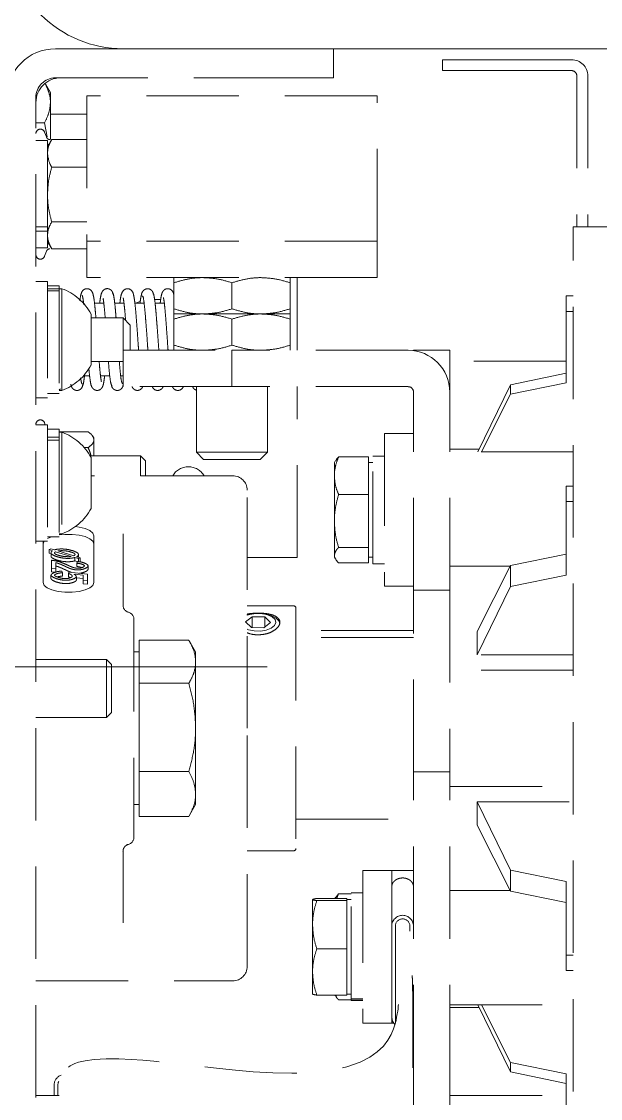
# Model space of a CAD drawing. Header units: millimetres. Extents: x 5227 to 261376, y 53707 to 123566.
# Drawn here: x 115496 to 115575.8, y 112114.1 to 112262.3 of the extents above; entities that cross this region are included whole.
import ezdxf

# ---------------------------------------------------------------- set-up
doc = ezdxf.new("R2010")
doc.units = ezdxf.units.MM
doc.linetypes.add('CENTERX2', pattern=[101.6, 63.5, -12.7, 12.7, -12.7])
doc.linetypes.add('HIDDEN', pattern=[9.525, 6.35, -3.175])
doc.layers.get('0').update_dxf_attribs({"lineweight": 0})
for name, color, linetype, lineweight in [('PV_DIMENTION_SECOND_ROMANS', 7, 'Continuous', 0), ('PV_EXTRA_LINE', 252, 'Continuous', 0), ('PV_STEEL_BOX&PIPE_SECTION', 6, 'Continuous', 0), ('PV_TEXT_ROMANS', 7, 'Continuous', 0)]:
    doc.layers.add(name, color=color, linetype=linetype, lineweight=lineweight)
doc.layers.add('PV_GRID_LINE', color=252, linetype='CENTERX2', lineweight=0, transparency=0.5)
doc.styles.add('PV_ROMANS', font='romans.shx')

# ---------------------------------------------------------------- blocks, each defined once
blk = doc.blocks.new('*U328')
at = {"layer": 'PV_EXTRA_LINE', "linetype": 'CENTERX2', "ltscale": 10}
blk.add_line((0, -299.91), (0, -46971.29), dxfattribs=at)
at = {"layer": 'PV_TEXT_ROMANS', "color": 7, "style": 'PV_ROMANS'}
blk.add_attdef('1', (-80, 132.36), '', height=200, dxfattribs=at)
blk = doc.blocks.new('SHS 200X8.0TK')
at = {"layer": 'PV_STEEL_BOX&PIPE_SECTION', "linetype": 'ByBlock'}
blk.add_lwpolyline([(-84, 100), (84, 100, -0.414214), (100, 84), (100, -84, -0.414214), (84, -100), (-84, -100, -0.414214), (-100, -84), (-100, 84, -0.414214)], format="xyb", close=True, dxfattribs=at)
blk = doc.blocks.new('G$C513EE79C')
at = {"color": 252, "linetype": 'HIDDEN', "lineweight": 0, "ltscale": 2}
for p, q in [((-93.3, -100), (-55, -100)), ((-55, -100), (-55, -104)), ((-40, -103), (-40, -101.5)), ((-40, -101.5), (-30, -101.5)), ((-30, -101.5), (-22.24, -101.5)), ((-30, -103), (-40, -103)), ((-30, -103), (-22.24, -103)), ((-94, -106), (-94.68, -104.83)), ((-93.3, -104), (-65, -104)), ((-55, -104), (-65, -104)), ((-21.5, -103.74), (-21.5, -124.48)), ((-20, -103.74), (-20, -124.48)), ((-94, -106), (-94, -107.39)), ((-89, -106.48), (-89, -126.48)), ((-49, -106.48), (-89, -106.48)), ((-49, -126.48), (-49, -106.48)), ((-96, -530), (-96, -106.7)), ((-94, -107.39), (-94, -112.49)), ((-89, -109), (-94, -109)), ((-96, -110.17), (-94.8, -110.17)), ((-94.43, -112.1), (-94.8, -110.17)), ((-94.56, -112.11), (-94.8, -111.46)), ((-93.8, -112.46), (-94.4, -113.5)), ((-89, -112.49), (-93.82, -112.49)), ((-94.4, -112.6), (-96, -112.6)), ((-94.4, -124.48), (-94.4, -112.6)), ((-94.2, -113.15), (-94.4, -113.15)), ((-89, -116.3), (-93.82, -116.3)), ((-89, -123.81), (-93.82, -123.81)), ((-94.4, -124.48), (-96, -124.48)), ((-96, -125.09), (-94.4, -125.09)), ((-94.4, -124.5), (-94.4, -125.09)), ((-94.4, -127.4), (-94.4, -125.09)), ((-22, -262.48), (-22, -124.48)), ((-22, -124.48), (-16.5, -124.48)), ((-96, -127.4), (-94.4, -127.4)), ((-94.4, -126.5), (-93.8, -127.54)), ((-94.2, -126.85), (-94.4, -126.85)), ((-89, -126.48), (-89, -131.48)), ((-49, -126.48), (-89, -126.48)), ((-49, -131.48), (-49, -126.48)), ((-94.8, -128.54), (-94.54, -127.84)), ((-89, -127.51), (-93.82, -127.51)), ((-49, -131.48), (-89, -131.48)), ((-60, -141.48), (-60, -131.48)), ((-94.4, -132), (-96, -132)), ((-94.4, -133.04), (-94.46, -133.04)), ((-94.4, -132), (-94.4, -132.61)), ((-92.8, -132.6), (-94.4, -132.6)), ((-94.4, -132.61), (-94.4, -148)), ((-92.8, -133.02), (-94.4, -133.02)), ((-94.4, -133.32), (-92.8, -133.32)), ((-92.8, -132.6), (-92.8, -133.02)), ((-92.42, -133), (-92.8, -133)), ((-92.8, -133.32), (-92.8, -133.02)), ((-92.8, -133.32), (-92.8, -147.4)), ((-92.42, -133), (-92.42, -144.64)), ((-77, -135.77), (-77, -132.19)), ((-69, -135.77), (-69, -132.19)), ((-61, -135.77), (-61, -132.19)), ((-89.79, -133.75), (-89.95, -134.68)), ((-82.29, -135), (-81.63, -134.75)), ((-79.65, -134.5), (-78.81, -134.5)), ((-23, -134), (-23, -136.13)), ((-23, -134), (-22, -134)), ((-89.43, -135), (-89.45, -135)), ((-86.65, -135), (-87.92, -135)), ((-83.87, -135), (-85.14, -135)), ((-81.09, -135), (-82.37, -135)), ((-78.32, -135), (-79.59, -135)), ((-22, -136.13), (-23, -136.13)), ((-23, -136.13), (-23, -145.96)), ((-88.4, -136.5), (-88.4, -142.32)), ((-84, -137), (-88.4, -137)), ((-83, -138), (-84, -137)), ((-84, -141.48), (-84, -137)), ((-77, -136.48), (-73, -136.48)), ((-77, -140.77), (-77, -137.19)), ((-65, -136.48), (-73, -136.48)), ((-69, -140.77), (-69, -137.19)), ((-61, -136.48), (-65, -136.48)), ((-61, -140.77), (-61, -137.19)), ((-83, -138), (-83, -141.48)), ((-84, -146.48), (-84, -141.48)), ((-84, -141.48), (-69, -141.48)), ((-69, -141.48), (-69, -146.48)), ((-44.74, -141.48), (-69, -141.48)), ((-44, -141.48), (-39, -141.48)), ((-44, -141.48), (-44, -141.53)), ((-39, -147.22), (-39, -141.48)), ((-88.4, -142.32), (-88.4, -143.5)), ((-88.4, -143), (-84, -143)), ((-23, -142.98), (-39, -142.98)), ((-92.42, -144.64), (-92.42, -147)), ((-89.45, -145), (-88.6, -145)), ((-87.1, -145), (-85.82, -145)), ((-84.31, -145), (-84, -145)), ((-30.66, -146.21), (-23, -144.63)), ((-69, -146.48), (-84, -146.48)), ((-73.9, -146.48), (-73.9, -155.48)), ((-44.74, -146.48), (-69, -146.48)), ((-64.1, -155.48), (-64.1, -146.48)), ((-60, -170), (-60, -146.48)), ((-35.14, -155.43), (-30.66, -146.21)), ((-23, -145.96), (-30.66, -147.5)), ((-30.66, -147.5), (-30.66, -146.21)), ((-96, -148), (-94.4, -148)), ((-94.4, -147.4), (-92.8, -147.4)), ((-92.8, -146.92), (-92.6, -146.8)), ((-92.8, -147), (-92.42, -147)), ((-44, -174.48), (-44, -147.22)), ((-39, -174.48), (-39, -147.22)), ((-34.64, -155.43), (-30.66, -147.5)), ((-94.4, -151.73), (-96, -151.73)), ((-94.7, -151.73), (-94.8, -151.46)), ((-94.4, -151.73), (-94.4, -153.11)), ((-92.8, -152.33), (-94.4, -152.33)), ((-92.8, -152.33), (-92.8, -153.41)), ((-94.4, -153.11), (-94.4, -167.73)), ((-92.8, -153.41), (-94.4, -153.41)), ((-94.4, -153.86), (-92.8, -153.86)), ((-92.8, -152.69), (-88.8, -152.69)), ((-92.42, -152.73), (-92.8, -152.73)), ((-92.8, -153.74), (-92.8, -153.41)), ((-92.8, -153.74), (-92.8, -153.86)), ((-92.8, -153.86), (-92.8, -167.13)), ((-92.42, -152.73), (-92.42, -166.73)), ((-88, -153.5), (-88.24, -153.2)), ((-88, -153.5), (-88, -153.78)), ((-88, -153.78), (-88, -156)), ((-44, -152.93), (-48, -152.93)), ((-48, -152.93), (-48, -173.93)), ((-89.33, -154.87), (-88.8, -154.87)), ((-73.9, -155.48), (-72.9, -156.48)), ((-73.9, -155.48), (-64.1, -155.48)), ((-65.1, -156.48), (-64.1, -155.48)), ((-34.97, -155.09), (-39, -155.09)), ((-22, -155.43), (-39, -155.43)), ((-81.59, -156), (-88.53, -156)), ((-88.4, -156.23), (-88.4, -163.23)), ((-80.9, -156.69), (-81.59, -156)), ((-81.59, -158.73), (-81.59, -156)), ((-80.9, -158.73), (-80.9, -156.69)), ((-65.1, -156.48), (-72.9, -156.48)), ((-54.74, -156.66), (-54.9, -156.93)), ((-54.9, -156.93), (-54.9, -158.73)), ((-50.2, -156.14), (-54.32, -156.14)), ((-50.2, -156.14), (-50.2, -158.73)), ((-49.6, -156.93), (-50.2, -156.93)), ((-48, -156.03), (-49.6, -156.03)), ((-49.6, -156.04), (-49.6, -156.03)), ((-49.6, -170.83), (-49.6, -156.04)), ((-49.6, -156.04), (-48, -156.04)), ((-68.9, -158.73), (-88.4, -158.73)), ((-54.9, -158.73), (-54.9, -164.97)), ((-50.2, -158.73), (-50.2, -161.32)), ((-50.2, -161.32), (-54.32, -161.32)), ((-50.2, -161.32), (-50.2, -164.97)), ((-23, -160.17), (-23, -162.29)), ((-23, -160.17), (-22, -160.17)), ((-22, -162.29), (-23, -162.29)), ((-23, -162.29), (-23, -172.42)), ((-54.9, -164.97), (-54.9, -169.67)), ((-50.2, -164.97), (-50.2, -168.62)), ((-94.4, -167.13), (-92.8, -167.13)), ((-93.85, -167.13), (-94.4, -167.37)), ((-92.8, -166.73), (-92.42, -166.73)), ((-88, -167), (-88, -173.44)), ((-84, -176.54), (-84, -166.71)), ((-96, -167.73), (-94.4, -167.73)), ((-95, -173.44), (-95, -167.73)), ((-94.18, -168.9), (-93.94, -168.79)), ((-93.94, -168.79), (-93.45, -168.93)), ((-50.2, -168.62), (-54.32, -168.62)), ((-50.2, -168.62), (-50.2, -169.67)), ((-93.7, -169.05), (-94.18, -168.9)), ((-94.18, -168.9), (-94.18, -169.37)), ((-94.18, -169.37), (-93.91, -169.45)), ((-93.91, -169.37), (-93.91, -169.83)), ((-93.83, -171.49), (-93.83, -170.36)), ((-91.12, -169.84), (-93.28, -169.18)), ((-92.97, -169.08), (-90.79, -169.74)), ((-90.13, -170.14), (-90.63, -169.98)), ((-90.63, -169.98), (-90.63, -170.45)), ((-90.36, -169.87), (-89.88, -170.02)), ((-90.13, -169.55), (-90.13, -169.94)), ((-89.88, -170.02), (-90.13, -170.14)), ((-90.13, -170.14), (-90.13, -170.6)), ((-89.88, -170.48), (-89.88, -170.02)), ((-66.9, -170), (-60, -170)), ((-54.9, -169.67), (-54.9, -169.93)), ((-54.9, -169.93), (-54.74, -170.2)), ((-50.2, -169.67), (-50.2, -170.72)), ((-50.2, -169.93), (-49.6, -169.93)), ((-30.66, -171.06), (-23, -169.53)), ((-93.27, -171.54), (-93.83, -171.49)), ((-93.83, -171.49), (-93.83, -171.95)), ((-93.27, -170.69), (-93.27, -171.54)), ((-93.27, -171.54), (-93.27, -172)), ((-90.63, -170.45), (-90.26, -170.56)), ((-90.34, -170.77), (-90.25, -170.54)), ((-90.34, -170.77), (-90.34, -171.23)), ((-88.82, -171.14), (-88.82, -171.6)), ((-50.2, -170.72), (-54.32, -170.72)), ((-49.6, -170.83), (-48, -170.83)), ((-30.73, -171.19), (-39, -171.19)), ((-35.25, -180.16), (-30.66, -171.06)), ((-30.66, -173.99), (-30.66, -171.06)), ((-93.92, -172.4), (-93.92, -172.86)), ((-93.83, -171.95), (-93.27, -172)), ((-92.41, -171.86), (-92.34, -172.1)), ((-92.34, -172.56), (-92.34, -172.1)), ((-91.5, -172.19), (-91.46, -171.98)), ((-91.5, -172.19), (-91.5, -172.65)), ((-91.46, -171.98), (-88.9, -172.27)), ((-89.47, -172.43), (-90.74, -172.28)), ((-90.43, -172.62), (-90.43, -173.09)), ((-90.43, -172.78), (-89.47, -172.89)), ((-89.47, -173.15), (-89.47, -172.43)), ((-89.47, -173.15), (-89.47, -173.61)), ((-88.9, -173.19), (-89.47, -173.15)), ((-88.9, -172.27), (-88.9, -173.19)), ((-88.9, -173.19), (-88.9, -173.65)), ((-23, -172.42), (-30.66, -173.99)), ((-89.47, -173.61), (-88.9, -173.65)), ((-48, -173.93), (-44, -173.93)), ((-44, -174.48), (-39, -174.48)), ((-44, -199.48), (-44, -174.48)), ((-39, -174.48), (-39, -199.48)), ((-35.25, -183.39), (-30.66, -173.99)), ((-60.5, -176.63), (-66.9, -176.63)), ((-60.2, -176.93), (-60.2, -210.03)), ((-66.2, -178.12), (-67.13, -178.85)), ((-66.33, -179.62), (-67.13, -178.85)), ((-64.47, -178.16), (-66.2, -178.12)), ((-66.2, -179.62), (-66.2, -178.12)), ((-64.6, -179.66), (-63.67, -178.92)), ((-64.47, -178.16), (-63.67, -178.92)), ((-64.47, -179.56), (-64.47, -178.16)), ((-64.6, -179.66), (-66.33, -179.62)), ((-44, -180), (-60.2, -180)), ((-35.25, -183.39), (-35.25, -180.16)), ((-81.8, -184.33), (-81.8, -181.36)), ((-81.8, -181.36), (-74.94, -181.36)), ((-74, -182.98), (-74.89, -181.44)), ((-44, -180.98), (-60.2, -180.98)), ((-81.8, -182.98), (-82.5, -182.98)), ((-74, -184.33), (-74, -182.98)), ((-22, -183.39), (-35.25, -183.39)), ((-86.29, -184), (-96, -184)), ((-85.6, -184.69), (-86.29, -184)), ((-86.29, -191.22), (-86.29, -184)), ((-85.6, -190.66), (-85.6, -184.69)), ((-81.8, -187.29), (-81.8, -184.33)), ((-74, -184.33), (-74, -193.36)), ((-22, -185.48), (-39, -185.48)), ((-81.8, -193.36), (-81.8, -187.29)), ((-81.8, -187.29), (-74.94, -187.29)), ((-85.6, -191.31), (-85.6, -190.66)), ((-96, -192), (-86.29, -192)), ((-86.29, -192), (-86.29, -191.22)), ((-86.29, -192), (-85.6, -191.31)), ((-81.8, -199.42), (-81.8, -193.36)), ((-74, -202.51), (-74, -193.36)), ((-81.8, -199.42), (-74.94, -199.42)), ((-81.8, -202.51), (-81.8, -199.42)), ((-39, -199.48), (-44, -199.48)), ((-44, -241.48), (-44, -199.48)), ((-39, -241.48), (-39, -199.48)), ((-81.8, -205.6), (-81.8, -202.51)), ((-74, -203.98), (-74, -202.51)), ((-39, -201.48), (-22, -201.48)), ((-82.5, -203.98), (-81.8, -203.98)), ((-74.89, -205.52), (-74, -203.98)), ((-35.25, -203.57), (-30.66, -212.97)), ((-35.25, -203.57), (-22, -203.57)), ((-35.25, -206.8), (-35.25, -203.57)), ((-81.8, -205.6), (-74.94, -205.6)), ((-74.94, -205.6), (-74.89, -205.5)), ((-60.2, -205.98), (-44, -205.98)), ((-35.25, -206.8), (-30.66, -215.9)), ((-83.34, -209.45), (-83.31, -209.46)), ((-66.9, -210.33), (-60.5, -210.33)), ((-84, -210.42), (-84.01, -210.37)), ((-84, -220.25), (-84, -210.42)), ((-47, -213.03), (-51, -213.03)), ((-51, -213.03), (-51, -234.03)), ((-44, -213.03), (-47, -213.03)), ((-47, -213.03), (-47, -219.41)), ((-30.66, -212.97), (-23, -214.54)), ((-30.66, -215.9), (-30.66, -212.97)), ((-23, -214.54), (-23, -224.67)), ((-54.32, -216.24), (-54.68, -216.77)), ((-54.54, -216.89), (-54.32, -216.24)), ((-52.6, -216.24), (-54.32, -216.24)), ((-51, -216.13), (-52.6, -216.13)), ((-52.6, -230.71), (-52.6, -216.13)), ((-30.73, -215.77), (-39, -215.77)), ((-23, -217.43), (-30.66, -215.9)), ((-57.9, -217.03), (-57.9, -217.03)), ((-57.9, -217.04), (-57.9, -220.5)), ((-53.2, -216.89), (-57.32, -216.89)), ((-53.2, -217.18), (-57.32, -217.18)), ((-54.74, -216.76), (-54.82, -216.89)), ((-53.2, -216.89), (-53.2, -217.04)), ((-52.6, -217.03), (-53.2, -217.03)), ((-53.2, -217.04), (-53.2, -217.18)), ((-53.2, -217.18), (-53.2, -220.5)), ((-57.9, -220.5), (-57.9, -227)), ((-53.2, -220.5), (-53.2, -223.82)), ((-47, -219.41), (-47, -220.66)), ((-47, -220.66), (-47, -233.2)), ((-46.5, -220.66), (-46.5, -233.2)), ((-44.5, -221.39), (-44.5, -220.66)), ((-53.2, -223.82), (-57.32, -223.82)), ((-53.2, -223.82), (-53.2, -227)), ((-23, -224.67), (-22, -224.67)), ((-23, -224.67), (-23, -226.79)), ((-57.9, -230.03), (-57.9, -227)), ((-53.2, -227), (-53.2, -230.17)), ((-22, -226.79), (-23, -226.79)), ((-96, -228.23), (-68.9, -228.23)), ((-57.9, -230.03), (-57.9, -230.04)), ((-53.2, -230.17), (-57.32, -230.17)), ((-54.82, -230.17), (-54.74, -230.3)), ((-52.6, -230.82), (-54.32, -230.82)), ((-53.2, -230.03), (-52.6, -230.03)), ((-51, -230.71), (-52.6, -230.71)), ((-52.6, -230.71), (-52.6, -230.86)), ((-52.6, -230.86), (-51, -230.86)), ((-52.6, -230.93), (-52.6, -230.86)), ((-52.6, -230.93), (-51, -230.93)), ((-46.5, -232.34), (-46.47, -233.9)), ((-39, -231.53), (-22, -231.53)), ((-34.97, -231.87), (-39, -231.87)), ((-35.14, -231.53), (-30.66, -240.75)), ((-34.64, -231.53), (-30.66, -239.46)), ((-51, -234.03), (-47, -234.03)), ((-47, -233.2), (-47, -234.03)), ((-47, -234.03), (-46.73, -234.03)), ((-44.08, -233.67), (-44, -233.2)), ((-30.66, -239.46), (-23, -241)), ((-30.66, -240.75), (-30.66, -239.46)), ((-23, -242.33), (-30.66, -240.75)), ((-23, -241), (-23, -250.83)), ((-93.5, -244), (-93.5, -242.57)), ((-93, -244), (-93, -242.57)), ((-44, -251.48), (-44, -241.48)), ((-39, -241.48), (-39, -251.48)), ((-92.8, -244), (-96, -244)), ((-39, -243.98), (-23, -243.98))]:
    blk.add_line(p, q, dxfattribs=at)
at = {"color": 252, "linetype": 'HIDDEN', "lineweight": 0, "ltscale": 2, "flags": 128}
for points in [[(-90.55, -165.73), (-90.05, -165.8), (-89.21, -166), (-88.56, -166.28), (-88.14, -166.63), (-88, -167)], [(-88, -168.11), (-88.14, -167.74), (-88.56, -167.4), (-89.21, -167.11), (-90.05, -166.91), (-91, -166.8), (-92, -166.8), (-92.8, -166.88)], [(-94.85, -167.73), (-94.86, -167.74), (-95, -168.11)], [(-88, -173.44), (-88.14, -173.81), (-88.56, -174.16), (-89.21, -174.44), (-90.05, -174.65), (-91, -174.75), (-92, -174.75), (-92.95, -174.65), (-93.79, -174.44), (-94.44, -174.16), (-94.86, -173.81), (-95, -173.44)], [(-62.4, -179.16), (-62.51, -178.76), (-62.9, -178.34), (-63.54, -177.99), (-64.35, -177.76), (-65.27, -177.67), (-66.21, -177.72), (-66.93, -177.87)], [(-62.96, -178.94), (-63.07, -178.52), (-63.46, -178.14), (-64.09, -177.86), (-64.87, -177.69), (-65.72, -177.68), (-66.53, -177.8), (-66.92, -177.93)], [(-66.92, -179.85), (-66.71, -179.92), (-65.93, -180.08), (-65.08, -180.1), (-64.27, -179.97), (-63.59, -179.71), (-63.14, -179.35), (-62.96, -178.94)], [(-46.06, -231.48), (-46.07, -231.46), (-46.09, -231.71), (-46.12, -232.06), (-46.17, -232.4), (-46.23, -232.75), (-46.32, -233.2), (-46.41, -233.66), (-46.53, -234.13), (-46.75, -234.82), (-47.08, -235.58), (-47.54, -236.39), (-48.14, -237.18), (-48.99, -238), (-50.02, -238.72), (-51.34, -239.4), (-53.19, -240.04), (-54.28, -240.31), (-55.34, -240.51), (-56.04, -240.61), (-56.98, -240.73), (-58.26, -240.83), (-59.47, -240.9), (-60.74, -240.92), (-63.38, -240.88), (-66.07, -240.73), (-68.53, -240.51), (-70.72, -240.28), (-73.07, -240.01), (-75.61, -239.71), (-77.91, -239.45), (-79.78, -239.27), (-81.29, -239.14), (-82.86, -239.03), (-84.56, -238.95), (-86.33, -238.95), (-87.97, -239.04), (-89.2, -239.21), (-90.11, -239.42), (-90.63, -239.6), (-91.26, -239.9), (-91.93, -240.39), (-92.51, -241.14), (-92.86, -242.15), (-93, -243.45), (-93, -243.45)], [(-47, -233.2), (-46.89, -233.76), (-46.56, -234.22)], [(-93, -242.57), (-92.92, -242.2), (-92.85, -242.05)]]:
    blk.add_lwpolyline(points, dxfattribs=at)
at = {"color": 252, "linetype": 'HIDDEN', "lineweight": 0, "ltscale": 2}
for centre, radius, start, end in [((-93.3, -106.7), 6.7, 90, 180), ((-22.24, -103.74), 2.24, 0, 90), ((-22.24, -103.74), 0.737, 0, 90), ((-92.6, -107.4), 3.4, 90, 180), ((-93.3, -106.7), 2.7, 90, 180), ((-95.38, -111.67), 0.619, 20, 180), ((-95.38, -128.33), 0.619, 180, 340), ((-94.98, -140), 7.45, 28.0059, 69.9053), ((-44.74, -147.22), 5.74, 0, 90), ((-94.98, -140), 7.45, 290.0947, 331.9941), ((-44.74, -147.22), 0.737, 0, 90), ((-95.38, -151.67), 0.619, 20, 180), ((-94.98, -159.73), 7.45, 28.0059, 69.9053), ((-75, -160), 2.5, 30.5307, 149.4693), ((-68.9, -160.73), 2, 0, 90), ((-94.98, -159.73), 7.45, 290.0947, 331.9941), ((-83, -176.54), 1, 180, 255.5225), ((-83.5, -178.48), 1, 0, 79.2445), ((-60.5, -176.93), 0.3, 0, 90), ((-83.5, -208.48), 1, 280.7555, 0), ((-60.5, -210.03), 0.3, 270, 0), ((-45.5, -220.7), 1.5, 1.6323, 178.3677), ((-45.5, -220.69), 1, 1.6323, 178.3677), ((-68.9, -226.23), 2, 270, 0), ((-92.02, -242.58), 1.48, 110.18, 179.6809)]:
    blk.add_arc(centre, radius, start, end, dxfattribs=at)
for points, knots in [([(-94, -107.39), (-94, -107.33), (-94.01, -106.83), (-94.17, -105.96), (-94.54, -105.17), (-94.72, -104.81)], [0, 0, 0, 0, 0.07549, 0.571675, 1, 1, 1, 1]), ([(-94.8, -110.17), (-94.58, -109.72), (-94.13, -108.81), (-94.04, -107.87), (-94, -107.39)], [0, 0, 0, 0, 0.495458, 1, 1, 1, 1]), ([(-94.06, -112.49), (-94.12, -112.49), (-94.22, -112.48), (-94.37, -112.39), (-94.49, -112.27), (-94.54, -112.16), (-94.56, -112.11), (-94.56, -112.1)], [0, 0, 0, 0, 0.236168, 0.471367, 0.732415, 0.993147, 1, 1, 1, 1]), ([(-94.06, -112.5), (-94.12, -112.49), (-94.22, -112.48), (-94.37, -112.4), (-94.49, -112.27), (-94.54, -112.17), (-94.56, -112.11), (-94.56, -112.11)], [0, 0, 0, 0, 0.236168, 0.471367, 0.732415, 0.993147, 1, 1, 1, 1]), ([(-94.4, -114.4), (-94.39, -114.22), (-94.36, -113.58), (-94.05, -112.95), (-93.82, -112.49)], [0, 0, 0, 0, 0.268634, 1, 1, 1, 1]), ([(-93.82, -116.3), (-93.91, -116.14), (-94.25, -115.52), (-94.33, -114.88), (-94.4, -114.4)], [0, 0, 0, 0, 0.257551, 1, 1, 1, 1]), ([(-93.82, -116.3), (-93.98, -116.91), (-94.31, -118.14), (-94.37, -119.41), (-94.4, -120.05)], [0, 0, 0, 0, 0.495458, 1, 1, 1, 1]), ([(-94.4, -120.05), (-94.4, -120.14), (-94.39, -120.81), (-94.27, -122.09), (-93.97, -123.23), (-93.82, -123.81)], [0, 0, 0, 0, 0.070077, 0.530778, 1, 1, 1, 1]), ([(-93.82, -123.81), (-93.98, -124.11), (-94.31, -124.71), (-94.37, -125.34), (-94.4, -125.66)], [0, 0, 0, 0, 0.495458, 1, 1, 1, 1]), ([(-94.4, -125.66), (-94.4, -125.7), (-94.39, -126.03), (-94.27, -126.66), (-93.97, -127.22), (-93.82, -127.51)], [0, 0, 0, 0, 0.070077, 0.530778, 1, 1, 1, 1]), ([(-94.56, -127.9), (-94.56, -127.89), (-94.54, -127.84), (-94.49, -127.73), (-94.37, -127.61), (-94.22, -127.52), (-94.12, -127.51), (-94.06, -127.51)], [0, 0, 0, 0, 0.006853, 0.267585, 0.528633, 0.763832, 1, 1, 1, 1]), ([(-73, -131.48), (-73.09, -131.48), (-73.81, -131.49), (-75.17, -131.64), (-76.39, -132.01), (-77, -132.19)], [0, 0, 0, 0, 0.070086, 0.530782, 1, 1, 1, 1]), ([(-77, -131.48), (-77, -131.49), (-77, -131.53), (-77, -131.91), (-77, -132.19)], [0, 0, 0, 0, 0.268634, 1, 1, 1, 1]), ([(-69, -132.19), (-69.65, -131.99), (-70.96, -131.59), (-72.32, -131.52), (-73, -131.48)], [0, 0, 0, 0, 0.495458, 1, 1, 1, 1]), ([(-65, -131.48), (-65.09, -131.48), (-65.81, -131.49), (-67.17, -131.64), (-68.39, -132.01), (-69, -132.19)], [0, 0, 0, 0, 0.070086, 0.530782, 1, 1, 1, 1]), ([(-61, -132.19), (-61.65, -131.99), (-62.96, -131.59), (-64.32, -131.52), (-65, -131.48)], [0, 0, 0, 0, 0.495458, 1, 1, 1, 1]), ([(-61, -131.48), (-61, -131.49), (-61, -131.53), (-61, -131.91), (-61, -132.19)], [0, 0, 0, 0, 0.268634, 1, 1, 1, 1]), ([(-87.73, -137), (-87.77, -136.62), (-87.84, -135.75), (-87.95, -134.71), (-88.07, -133.95), (-88.2, -133.48), (-88.44, -133.18), (-88.69, -133.03), (-89.04, -132.98), (-89.32, -133.07), (-89.54, -133.24), (-89.71, -133.48), (-89.75, -133.68), (-89.77, -133.82)], [0, 0, 0, 0, 0.149187, 0.340946, 0.521884, 0.664359, 0.724947, 0.781431, 0.822093, 0.876516, 0.907246, 0.938713, 1, 1, 1, 1]), ([(-85.36, -133.82), (-85.39, -133.69), (-85.43, -133.44), (-85.69, -133.14), (-85.98, -133), (-86.28, -132.99), (-86.5, -133.06), (-86.76, -133.23), (-86.97, -133.59), (-87.11, -134.16), (-87.18, -134.72), (-87.21, -135)], [0, 0, 0, 0, 0.080617, 0.157886, 0.221788, 0.266973, 0.318938, 0.386917, 0.569403, 0.783946, 1, 1, 1, 1]), ([(-81.85, -141.48), (-81.87, -141.26), (-81.92, -140.55), (-82.01, -139.25), (-82.13, -137.64), (-82.25, -136.05), (-82.38, -134.74), (-82.53, -133.91), (-82.63, -133.45), (-83.04, -133.03), (-83.49, -132.97), (-84.03, -133.23), (-84.29, -133.9), (-84.37, -134.45), (-84.42, -134.88), (-84.43, -135)], [0, 0, 0, 0, 0.043029, 0.134509, 0.234688, 0.342966, 0.460863, 0.569302, 0.645659, 0.701853, 0.742243, 0.792047, 0.883369, 0.968055, 1, 1, 1, 1]), ([(-79.82, -133.8), (-79.84, -133.66), (-79.89, -133.42), (-80.13, -133.15), (-80.46, -132.99), (-80.87, -133.01), (-81.23, -133.26), (-81.45, -133.63), (-81.48, -133.89), (-81.5, -134.01)], [0, 0, 0, 0, 0.146514, 0.253681, 0.385354, 0.536183, 0.694538, 0.850096, 1, 1, 1, 1]), ([(-77, -133.89), (-77.01, -133.83), (-77.07, -133.53), (-77.19, -133.29), (-77.49, -133.07), (-77.7, -133.01), (-77.92, -132.99), (-78.16, -133.05), (-78.36, -133.18), (-78.51, -133.35), (-78.63, -133.58), (-78.74, -133.99), (-78.82, -134.43), (-78.87, -134.92), (-78.88, -135)], [0, 0, 0, 0, 0.049244, 0.238858, 0.307762, 0.33651, 0.362417, 0.41123, 0.457287, 0.503946, 0.562982, 0.725682, 0.954152, 1, 1, 1, 1]), ([(-89.63, -133.91), (-89.58, -134.07), (-89.51, -134.29), (-89.43, -134.98), (-89.41, -135.19)], [0, 0, 0, 0, 0.691066, 1, 1, 1, 1]), ([(-86.69, -134.37), (-86.7, -134.36), (-86.75, -134.35), (-86.68, -134.62), (-86.6, -135.44), (-86.51, -136.34), (-86.46, -136.95), (-86.46, -137)], [0, 0, 0, 0, 0.04224, 0.225931, 0.596723, 0.965044, 1, 1, 1, 1]), ([(-84.96, -137), (-84.98, -136.77), (-85.03, -136.13), (-85.11, -135.24), (-85.21, -134.4), (-85.31, -133.83), (-85.4, -133.56), (-85.45, -133.6), (-85.47, -133.61)], [0, 0, 0, 0, 0.110996, 0.303559, 0.501566, 0.700371, 0.902768, 1, 1, 1, 1]), ([(-83.96, -134.25), (-83.97, -134.25), (-83.98, -134.24), (-83.95, -134.37), (-83.91, -134.66), (-83.85, -135.15), (-83.76, -135.97), (-83.7, -136.72), (-83.65, -137.32), (-83.65, -137.35)], [0, 0, 0, 0, 0.032497, 0.156589, 0.307733, 0.483154, 0.657322, 0.983152, 1, 1, 1, 1]), ([(-81.43, -133.73), (-81.47, -133.87), (-81.55, -134.09), (-81.63, -134.75), (-81.65, -135)], [0, 0, 0, 0, 0.62202, 1, 1, 1, 1]), ([(-81.35, -134.02), (-81.32, -134.01), (-81.23, -133.98), (-81.09, -134.95), (-80.94, -136.43), (-80.83, -137.94), (-80.73, -139.19), (-80.65, -140.4), (-80.6, -141.15), (-80.57, -141.48)], [0, 0, 0, 0, 0.130694, 0.34348, 0.563145, 0.677004, 0.792791, 0.908688, 1, 1, 1, 1]), ([(-79.07, -141.48), (-79.1, -141.06), (-79.16, -140.22), (-79.25, -138.9), (-79.35, -137.62), (-79.45, -136.41), (-79.54, -135.35), (-79.64, -134.49), (-79.75, -133.89), (-79.83, -133.59), (-79.89, -133.62), (-79.91, -133.63)], [0, 0, 0, 0, 0.109728, 0.220832, 0.335285, 0.450752, 0.567146, 0.686994, 0.807602, 0.929755, 1, 1, 1, 1]), ([(-78.42, -134.22), (-78.42, -134.22), (-78.44, -134.22), (-78.35, -134.61), (-78.25, -135.53), (-78.14, -136.81), (-78.03, -138.19), (-77.93, -139.62), (-77.85, -140.74), (-77.81, -141.34), (-77.79, -141.48)], [0, 0, 0, 0, 0.0264, 0.169229, 0.350173, 0.515797, 0.666979, 0.806318, 0.956026, 1, 1, 1, 1]), ([(-73, -136.48), (-73.09, -136.48), (-73.81, -136.47), (-75.17, -136.32), (-76.39, -135.95), (-77, -135.77)], [0, 0, 0, 0, 0.070086, 0.530782, 1, 1, 1, 1]), ([(-77, -136.48), (-77, -136.47), (-77, -136.43), (-77, -136.05), (-77, -135.77)], [0, 0, 0, 0, 0.268634, 1, 1, 1, 1]), ([(-69, -135.77), (-69.65, -135.97), (-70.96, -136.37), (-72.32, -136.44), (-73, -136.48)], [0, 0, 0, 0, 0.495458, 1, 1, 1, 1]), ([(-65, -136.48), (-65.09, -136.48), (-65.81, -136.47), (-67.17, -136.32), (-68.39, -135.95), (-69, -135.77)], [0, 0, 0, 0, 0.070086, 0.530782, 1, 1, 1, 1]), ([(-61, -135.77), (-61.65, -135.97), (-62.96, -136.37), (-64.32, -136.44), (-65, -136.48)], [0, 0, 0, 0, 0.495458, 1, 1, 1, 1]), ([(-61, -136.48), (-61, -136.47), (-61, -136.43), (-61, -136.05), (-61, -135.77)], [0, 0, 0, 0, 0.268634, 1, 1, 1, 1]), ([(-73, -136.48), (-73.09, -136.48), (-73.81, -136.49), (-75.17, -136.64), (-76.39, -137.01), (-77, -137.19)], [0, 0, 0, 0, 0.070086, 0.530782, 1, 1, 1, 1]), ([(-77, -136.48), (-77, -136.49), (-77, -136.53), (-77, -136.91), (-77, -137.19)], [0, 0, 0, 0, 0.268634, 1, 1, 1, 1]), ([(-69, -137.19), (-69.65, -136.99), (-70.96, -136.59), (-72.32, -136.52), (-73, -136.48)], [0, 0, 0, 0, 0.495458, 1, 1, 1, 1]), ([(-65, -136.48), (-65.09, -136.48), (-65.81, -136.49), (-67.17, -136.64), (-68.39, -137.01), (-69, -137.19)], [0, 0, 0, 0, 0.070086, 0.530782, 1, 1, 1, 1]), ([(-61, -137.19), (-61.65, -136.99), (-62.96, -136.59), (-64.32, -136.52), (-65, -136.48)], [0, 0, 0, 0, 0.495458, 1, 1, 1, 1]), ([(-61, -136.48), (-61, -136.49), (-61, -136.53), (-61, -136.91), (-61, -137.19)], [0, 0, 0, 0, 0.268634, 1, 1, 1, 1]), ([(-73, -141.48), (-73.09, -141.48), (-73.81, -141.47), (-75.17, -141.32), (-76.39, -140.95), (-77, -140.77)], [0, 0, 0, 0, 0.070086, 0.530782, 1, 1, 1, 1]), ([(-77, -141.48), (-77, -141.47), (-77, -141.43), (-77, -141.05), (-77, -140.77)], [0, 0, 0, 0, 0.268634, 1, 1, 1, 1]), ([(-69, -140.77), (-69.65, -140.97), (-70.96, -141.37), (-72.32, -141.44), (-73, -141.48)], [0, 0, 0, 0, 0.495458, 1, 1, 1, 1]), ([(-65, -141.48), (-65.09, -141.48), (-65.81, -141.47), (-67.17, -141.32), (-68.39, -140.95), (-69, -140.77)], [0, 0, 0, 0, 0.070086, 0.530782, 1, 1, 1, 1]), ([(-61, -140.77), (-61.65, -140.97), (-62.96, -141.37), (-64.32, -141.44), (-65, -141.48)], [0, 0, 0, 0, 0.495458, 1, 1, 1, 1]), ([(-61, -141.48), (-61, -141.47), (-61, -141.43), (-61, -141.05), (-61, -140.77)], [0, 0, 0, 0, 0.268634, 1, 1, 1, 1]), ([(-87, -145.77), (-86.99, -145.77), (-86.98, -145.78), (-87.01, -145.64), (-87.09, -145.14), (-87.19, -144.19), (-87.26, -143.35), (-87.29, -143)], [0, 0, 0, 0, 0.031046, 0.140865, 0.430081, 0.76516, 1, 1, 1, 1]), ([(-86.01, -143), (-86.01, -143.05), (-85.96, -143.71), (-85.86, -144.82), (-85.69, -146.1), (-85.58, -146.28), (-85.52, -146.37)], [0, 0, 0, 0, 0.022486, 0.312686, 0.639855, 1, 1, 1, 1]), ([(-84.05, -146.11), (-84.1, -146.05), (-84.21, -145.91), (-84.37, -144.74), (-84.47, -143.5), (-84.51, -142.95)], [0, 0, 0, 0, 0.337287, 0.702614, 1, 1, 1, 1]), ([(-89.61, -146.37), (-89.55, -146.29), (-89.45, -146.16), (-89.35, -145.33), (-89.31, -145)], [0, 0, 0, 0, 0.598599, 1, 1, 1, 1]), ([(-88.71, -143.93), (-88.69, -144.17), (-88.63, -144.85), (-88.51, -145.7), (-88.43, -146.25), (-88.23, -146.66), (-88.02, -146.86), (-87.79, -146.98), (-87.54, -147.01), (-87.27, -146.96), (-86.94, -146.75), (-86.76, -146.37), (-86.65, -145.91), (-86.57, -145.32), (-86.53, -145)], [0, 0, 0, 0, 0.087353, 0.239307, 0.389513, 0.458174, 0.492142, 0.526735, 0.560187, 0.590181, 0.638477, 0.725692, 0.851292, 1, 1, 1, 1]), ([(-91.18, -146.13), (-91.17, -146.24), (-91.13, -146.46), (-90.92, -146.79), (-90.63, -146.97), (-90.35, -147.01), (-90.1, -146.98), (-89.83, -146.84), (-89.59, -146.53), (-89.54, -146.29), (-89.51, -146.15)], [0, 0, 0, 0, 0.127418, 0.268107, 0.418821, 0.494983, 0.569034, 0.70465, 0.820653, 1, 1, 1, 1]), ([(-89.61, -146.14), (-89.65, -146.09), (-89.73, -146.02), (-89.81, -145.47), (-89.84, -145.25)], [0, 0, 0, 0, 0.595831, 1, 1, 1, 1]), ([(-85.62, -146.15), (-85.6, -146.25), (-85.57, -146.48), (-85.36, -146.8), (-85.07, -146.97), (-84.79, -147.01), (-84.54, -146.98), (-84.27, -146.83), (-84.06, -146.57), (-84.02, -146.39), (-84, -146.29)], [0, 0, 0, 0, 0.131198, 0.278478, 0.438219, 0.519562, 0.599037, 0.745777, 0.873119, 1, 1, 1, 1]), ([(-82.76, -146.48), (-82.7, -146.59), (-82.62, -146.76), (-82.26, -146.99), (-81.84, -147.02), (-81.44, -146.79), (-81.33, -146.58), (-81.28, -146.48)], [0, 0, 0, 0, 0.253781, 0.399836, 0.592874, 0.809236, 1, 1, 1, 1]), ([(-79.98, -146.48), (-79.92, -146.58), (-79.8, -146.81), (-79.5, -146.97), (-79.24, -147.01), (-78.97, -146.97), (-78.72, -146.83), (-78.53, -146.62), (-78.5, -146.51), (-78.5, -146.48)], [0, 0, 0, 0, 0.179406, 0.383741, 0.488581, 0.591513, 0.783154, 0.951915, 1, 1, 1, 1]), ([(-77.18, -146.48), (-77.17, -146.52), (-77.13, -146.64), (-76.98, -146.81), (-76.77, -146.94), (-76.5, -147.02), (-76.19, -146.98), (-75.86, -146.77), (-75.75, -146.6), (-75.71, -146.49), (-75.71, -146.48)], [0, 0, 0, 0, 0.097294, 0.278081, 0.364586, 0.450023, 0.605913, 0.735939, 0.983143, 1, 1, 1, 1]), ([(-74.43, -146.48), (-74.37, -146.59), (-74.25, -146.81), (-74.02, -146.91), (-73.9, -146.96)], [0, 0, 0, 0, 0.487139, 1, 1, 1, 1]), ([(-88, -153.78), (-88.03, -153.64), (-88.08, -153.35), (-88.41, -152.99), (-88.7, -152.77), (-88.8, -152.69)], [0, 0, 0, 0, 0.379585, 0.769571, 1, 1, 1, 1]), ([(-88.8, -154.87), (-88.61, -154.71), (-88.22, -154.41), (-88.02, -154.03), (-88, -153.82), (-88, -153.78)], [0, 0, 0, 0, 0.434794, 0.879848, 1, 1, 1, 1]), ([(-88.43, -155.96), (-88.45, -155.86), (-88.54, -155.49), (-88.69, -155.13), (-88.8, -154.87)], [0, 0, 0, 0, 0.247028, 1, 1, 1, 1]), ([(-54.9, -158.73), (-54.9, -158.67), (-54.89, -158.2), (-54.77, -157.33), (-54.47, -156.54), (-54.32, -156.14)], [0, 0, 0, 0, 0.070077, 0.530778, 1, 1, 1, 1]), ([(-54.32, -156.14), (-54.4, -156.21), (-54.58, -156.39), (-54.64, -156.56), (-54.67, -156.66)], [0, 0, 0, 0, 0.444632, 1, 1, 1, 1]), ([(-54.32, -161.32), (-54.48, -160.9), (-54.81, -160.05), (-54.87, -159.17), (-54.9, -158.73)], [0, 0, 0, 0, 0.495458, 1, 1, 1, 1]), ([(-66.9, -193.48), (-66.9, -192.15), (-66.9, -189.44), (-66.9, -185.39), (-66.9, -181.68), (-66.9, -178.39), (-66.9, -175.51), (-66.9, -172.79), (-66.9, -170.28), (-66.9, -168.01), (-66.9, -166.03), (-66.9, -164.35), (-66.9, -162.85), (-66.9, -161.66), (-66.9, -160.87), (-66.9, -160.78), (-66.9, -160.73)], [0, 0, 0, 0, 0.077637, 0.157672, 0.239953, 0.304285, 0.368608, 0.434309, 0.5, 0.565701, 0.631392, 0.695725, 0.760047, 0.842337, 0.922374, 1, 1, 1, 1]), ([(-54.9, -164.97), (-54.9, -164.88), (-54.89, -164.23), (-54.77, -163), (-54.47, -161.89), (-54.32, -161.32)], [0, 0, 0, 0, 0.070077, 0.530778, 1, 1, 1, 1]), ([(-54.32, -168.62), (-54.48, -168.02), (-54.81, -166.83), (-54.87, -165.59), (-54.9, -164.97)], [0, 0, 0, 0, 0.495458, 1, 1, 1, 1]), ([(-93.45, -168.93), (-93.33, -168.9), (-93.06, -168.83), (-92.68, -168.81), (-92.46, -168.8), (-92.41, -168.8)], [0, 0, 0, 0, 0.389729, 0.880645, 1, 1, 1, 1]), ([(-92.41, -168.8), (-92.27, -168.81), (-91.82, -168.83), (-91.13, -168.98), (-90.54, -169.18), (-90.2, -169.38), (-90.15, -169.5), (-90.13, -169.55)], [0, 0, 0, 0, 0.134274, 0.415052, 0.716433, 0.868286, 1, 1, 1, 1]), ([(-54.9, -169.67), (-54.83, -169.39), (-54.74, -169.04), (-54.4, -168.69), (-54.32, -168.62)], [0, 0, 0, 0, 0.776287, 1, 1, 1, 1]), ([(-93.91, -169.37), (-93.91, -169.33), (-93.9, -169.27), (-93.85, -169.16), (-93.76, -169.09), (-93.7, -169.05)], [0, 0, 0, 0, 0.287863, 0.575913, 1, 1, 1, 1]), ([(-91.67, -170.1), (-91.81, -170.1), (-92.24, -170.08), (-92.91, -169.94), (-93.48, -169.74), (-93.79, -169.55), (-93.9, -169.44), (-93.91, -169.38), (-93.91, -169.37)], [0, 0, 0, 0, 0.136323, 0.407684, 0.699103, 0.855457, 0.969069, 1, 1, 1, 1]), ([(-93.91, -169.83), (-93.9, -169.86), (-93.87, -169.96), (-93.59, -170.15), (-93.04, -170.37), (-92.34, -170.53), (-91.84, -170.56), (-91.67, -170.57)], [0, 0, 0, 0, 0.079866, 0.243483, 0.530291, 0.830805, 1, 1, 1, 1]), ([(-93.83, -170.36), (-93.63, -170.39), (-93.02, -170.47), (-92.29, -170.73), (-91.81, -170.95), (-91.6, -171.04)], [0, 0, 0, 0, 0.225994, 0.664938, 1, 1, 1, 1]), ([(-93.28, -169.18), (-93.32, -169.2), (-93.39, -169.25), (-93.43, -169.31), (-93.44, -169.35), (-93.44, -169.37)], [0, 0, 0, 0, 0.469987, 0.731585, 1, 1, 1, 1]), ([(-93.44, -169.37), (-93.43, -169.39), (-93.41, -169.45), (-93.22, -169.57), (-92.79, -169.72), (-92.22, -169.84), (-91.78, -169.86), (-91.64, -169.87)], [0, 0, 0, 0, 0.069422, 0.201593, 0.444892, 0.819693, 1, 1, 1, 1]), ([(-92.41, -169.04), (-92.49, -169.04), (-92.63, -169.04), (-92.82, -169.06), (-92.92, -169.07), (-92.97, -169.08)], [0, 0, 0, 0, 0.429745, 0.711583, 1, 1, 1, 1]), ([(-90.61, -169.54), (-90.62, -169.52), (-90.64, -169.46), (-90.85, -169.33), (-91.3, -169.18), (-91.87, -169.06), (-92.29, -169.04), (-92.41, -169.04)], [0, 0, 0, 0, 0.077664, 0.211327, 0.471286, 0.85019, 1, 1, 1, 1]), ([(-90.63, -169.98), (-90.75, -170.01), (-90.96, -170.06), (-91.32, -170.1), (-91.54, -170.1), (-91.67, -170.1)], [0, 0, 0, 0, 0.397609, 0.662734, 1, 1, 1, 1]), ([(-91.64, -169.87), (-91.55, -169.87), (-91.42, -169.87), (-91.24, -169.85), (-91.16, -169.84), (-91.12, -169.84)], [0, 0, 0, 0, 0.490223, 0.743607, 1, 1, 1, 1]), ([(-90.79, -169.74), (-90.74, -169.72), (-90.64, -169.66), (-90.61, -169.59), (-90.61, -169.55), (-90.61, -169.54)], [0, 0, 0, 0, 0.448304, 0.917286, 1, 1, 1, 1]), ([(-90.13, -169.55), (-90.13, -169.58), (-90.14, -169.65), (-90.2, -169.76), (-90.3, -169.83), (-90.36, -169.87)], [0, 0, 0, 0, 0.283386, 0.567003, 1, 1, 1, 1]), ([(-54.32, -170.72), (-54.55, -170.46), (-54.86, -170.11), (-54.89, -169.75), (-54.9, -169.67)], [0, 0, 0, 0, 0.758149, 1, 1, 1, 1]), ([(-92.24, -171.07), (-92.26, -171.06), (-92.32, -171.04), (-92.4, -171), (-92.48, -170.96), (-92.56, -170.93), (-92.65, -170.89), (-92.72, -170.87), (-92.79, -170.84), (-92.85, -170.82), (-92.93, -170.79), (-92.99, -170.77), (-93.07, -170.74), (-93.15, -170.71), (-93.23, -170.7), (-93.27, -170.69)], [0, 0, 0, 0, 0.086208, 0.172414, 0.258621, 0.344827, 0.431034, 0.517241, 0.560343, 0.646551, 0.689653, 0.775865, 0.818969, 0.909186, 1, 1, 1, 1]), ([(-93.27, -171.15), (-93.21, -171.16), (-93.13, -171.19), (-93.03, -171.22), (-92.95, -171.24), (-92.89, -171.26), (-92.83, -171.29), (-92.77, -171.31), (-92.7, -171.33), (-92.63, -171.36), (-92.57, -171.39), (-92.5, -171.42), (-92.42, -171.45), (-92.33, -171.49), (-92.27, -171.52), (-92.24, -171.54)], [0, 0, 0, 0, 0.137534, 0.205861, 0.274182, 0.342501, 0.376658, 0.444976, 0.513292, 0.581609, 0.649925, 0.718241, 0.786557, 0.893251, 1, 1, 1, 1]), ([(-91.11, -171.56), (-91.14, -171.55), (-91.21, -171.53), (-91.29, -171.5), (-91.38, -171.46), (-91.45, -171.43), (-91.52, -171.4), (-91.58, -171.38), (-91.63, -171.35), (-91.67, -171.34), (-91.71, -171.32), (-91.75, -171.3), (-91.79, -171.28), (-91.83, -171.26), (-91.87, -171.25), (-91.91, -171.23), (-91.96, -171.2), (-92.01, -171.18), (-92.07, -171.15), (-92.11, -171.13), (-92.17, -171.1), (-92.22, -171.08), (-92.24, -171.07)], [0, 0, 0, 0, 0.073143, 0.146187, 0.219215, 0.29224, 0.328751, 0.401774, 0.438285, 0.474795, 0.511306, 0.547817, 0.584328, 0.620838, 0.657349, 0.69386, 0.730371, 0.803392, 0.839903, 0.876414, 0.938207, 1, 1, 1, 1]), ([(-92.24, -171.54), (-92.21, -171.55), (-92.17, -171.57), (-92.11, -171.6), (-92.06, -171.62), (-92, -171.65), (-91.96, -171.66), (-91.92, -171.68), (-91.89, -171.7), (-91.83, -171.73), (-91.78, -171.75), (-91.73, -171.77), (-91.69, -171.79), (-91.63, -171.82), (-91.56, -171.85), (-91.49, -171.88), (-91.43, -171.91), (-91.37, -171.93), (-91.29, -171.96), (-91.22, -171.99), (-91.15, -172.01), (-91.12, -172.02)], [0, 0, 0, 0, 0.07356, 0.110339, 0.183899, 0.220679, 0.257459, 0.294238, 0.331018, 0.367798, 0.441358, 0.478138, 0.514918, 0.551697, 0.625258, 0.698819, 0.735599, 0.809162, 0.845942, 0.926504, 1, 1, 1, 1]), ([(-91.67, -170.57), (-91.55, -170.56), (-91.35, -170.56), (-90.98, -170.53), (-90.77, -170.48), (-90.63, -170.45)], [0, 0, 0, 0, 0.309989, 0.560386, 1, 1, 1, 1]), ([(-91.6, -171.04), (-91.51, -171.08), (-91.38, -171.15), (-91.19, -171.23), (-91.08, -171.27), (-91.03, -171.29)], [0, 0, 0, 0, 0.499399, 0.749481, 1, 1, 1, 1]), ([(-90.15, -171.69), (-90.17, -171.69), (-90.22, -171.69), (-90.28, -171.69), (-90.34, -171.69), (-90.4, -171.68), (-90.46, -171.68), (-90.52, -171.67), (-90.58, -171.67), (-90.66, -171.66), (-90.74, -171.64), (-90.81, -171.63), (-90.87, -171.62), (-90.92, -171.61), (-90.98, -171.59), (-91.04, -171.58), (-91.08, -171.57), (-91.11, -171.56)], [0, 0, 0, 0, 0.060162, 0.120324, 0.180486, 0.240648, 0.30081, 0.360971, 0.421131, 0.481291, 0.601682, 0.661839, 0.721995, 0.782151, 0.842305, 0.902459, 1, 1, 1, 1]), ([(-91.03, -171.29), (-90.97, -171.31), (-90.86, -171.35), (-90.69, -171.4), (-90.57, -171.42), (-90.51, -171.43)], [0, 0, 0, 0, 0.391431, 0.693625, 1, 1, 1, 1]), ([(-90.51, -171.43), (-90.48, -171.44), (-90.42, -171.45), (-90.29, -171.46), (-90.2, -171.46), (-90.13, -171.46)], [0, 0, 0, 0, 0.262926, 0.525841, 1, 1, 1, 1]), ([(-89.31, -171.14), (-89.32, -171.12), (-89.35, -171.05), (-89.54, -170.94), (-89.86, -170.83), (-90.18, -170.79), (-90.34, -170.77)], [0, 0, 0, 0, 0.128473, 0.333666, 0.678614, 1, 1, 1, 1]), ([(-90.34, -171.23), (-90.2, -171.24), (-89.95, -171.27), (-89.76, -171.34), (-89.67, -171.38)], [0, 0, 0, 0, 0.530164, 1, 1, 1, 1]), ([(-90.25, -170.54), (-90.13, -170.55), (-89.82, -170.58), (-89.38, -170.71), (-89.03, -170.87), (-88.84, -171.02), (-88.82, -171.11), (-88.82, -171.14)], [0, 0, 0, 0, 0.159908, 0.425595, 0.709047, 0.897176, 1, 1, 1, 1]), ([(-88.82, -171.14), (-88.83, -171.18), (-88.86, -171.28), (-89.11, -171.45), (-89.46, -171.58), (-89.8, -171.66), (-90.03, -171.69), (-90.13, -171.69), (-90.15, -171.69)], [0, 0, 0, 0, 0.146812, 0.403835, 0.676134, 0.847769, 0.973877, 1, 1, 1, 1]), ([(-90.13, -171.46), (-90.07, -171.46), (-89.92, -171.45), (-89.66, -171.38), (-89.45, -171.29), (-89.33, -171.2), (-89.32, -171.16), (-89.31, -171.14)], [0, 0, 0, 0, 0.146965, 0.374512, 0.717837, 0.892805, 1, 1, 1, 1]), ([(-89.99, -172.14), (-89.97, -172.14), (-89.81, -172.13), (-89.48, -172.05), (-89.1, -171.91), (-88.86, -171.74), (-88.83, -171.64), (-88.82, -171.6)], [0, 0, 0, 0, 0.033016, 0.250356, 0.580198, 0.850798, 1, 1, 1, 1]), ([(-93.92, -172.4), (-93.91, -172.36), (-93.87, -172.27), (-93.62, -172.11), (-93.25, -171.97), (-92.84, -171.88), (-92.61, -171.87), (-92.51, -171.86)], [0, 0, 0, 0, 0.132835, 0.357007, 0.670676, 0.858066, 1, 1, 1, 1]), ([(-91.85, -173.12), (-91.98, -173.11), (-92.36, -173.09), (-92.95, -172.97), (-93.47, -172.79), (-93.78, -172.6), (-93.91, -172.48), (-93.92, -172.41), (-93.92, -172.4)], [0, 0, 0, 0, 0.131134, 0.382357, 0.653653, 0.829309, 0.95973, 1, 1, 1, 1]), ([(-93.92, -172.86), (-93.9, -172.9), (-93.87, -173.01), (-93.55, -173.22), (-93, -173.42), (-92.38, -173.55), (-91.99, -173.57), (-91.85, -173.58)], [0, 0, 0, 0, 0.104238, 0.298066, 0.607827, 0.861194, 1, 1, 1, 1]), ([(-92.5, -172.1), (-92.56, -172.1), (-92.67, -172.11), (-92.8, -172.13), (-92.9, -172.15), (-92.99, -172.17), (-93.08, -172.2), (-93.17, -172.23), (-93.22, -172.25), (-93.28, -172.28), (-93.33, -172.31), (-93.38, -172.34), (-93.42, -172.38), (-93.43, -172.41), (-93.43, -172.41)], [0, 0, 0, 0, 0.122308, 0.251762, 0.316273, 0.380778, 0.509965, 0.574469, 0.638977, 0.70349, 0.768015, 0.832559, 0.962672, 1, 1, 1, 1]), ([(-93.43, -172.41), (-93.42, -172.43), (-93.4, -172.49), (-93.22, -172.6), (-92.84, -172.74), (-92.37, -172.86), (-92.02, -172.88), (-91.9, -172.89)], [0, 0, 0, 0, 0.066833, 0.204759, 0.500009, 0.824792, 1, 1, 1, 1]), ([(-93.04, -172.65), (-93.01, -172.64), (-92.95, -172.63), (-92.86, -172.6), (-92.78, -172.59), (-92.66, -172.57), (-92.57, -172.56), (-92.5, -172.56)], [0, 0, 0, 0, 0.220449, 0.331008, 0.552373, 0.662955, 1, 1, 1, 1]), ([(-92.51, -171.86), (-92.5, -171.86), (-92.47, -171.86), (-92.44, -171.86), (-92.42, -171.86), (-92.41, -171.86)], [0, 0, 0, 0, 0.333649, 0.6668, 1, 1, 1, 1]), ([(-92.34, -172.1), (-92.37, -172.1), (-92.4, -172.1), (-92.46, -172.1), (-92.49, -172.1), (-92.5, -172.1)], [0, 0, 0, 0, 0.416858, 0.708404, 1, 1, 1, 1]), ([(-92.5, -172.56), (-92.49, -172.56), (-92.45, -172.56), (-92.4, -172.56), (-92.36, -172.56), (-92.34, -172.56)], [0, 0, 0, 0, 0.291494, 0.645741, 1, 1, 1, 1]), ([(-91.9, -172.89), (-91.82, -172.88), (-91.63, -172.87), (-91.36, -172.81), (-91.14, -172.72), (-91.01, -172.63), (-90.99, -172.57), (-90.98, -172.55)], [0, 0, 0, 0, 0.175852, 0.421096, 0.679795, 0.861097, 1, 1, 1, 1]), ([(-90.43, -172.62), (-90.44, -172.65), (-90.47, -172.74), (-90.7, -172.88), (-91.06, -173.02), (-91.48, -173.1), (-91.75, -173.11), (-91.85, -173.12)], [0, 0, 0, 0, 0.122409, 0.320146, 0.619531, 0.852075, 1, 1, 1, 1]), ([(-91.85, -173.58), (-91.74, -173.58), (-91.45, -173.56), (-91.04, -173.47), (-90.71, -173.35), (-90.48, -173.21), (-90.45, -173.13), (-90.43, -173.09)], [0, 0, 0, 0, 0.163792, 0.410944, 0.669818, 0.845169, 1, 1, 1, 1]), ([(-90.98, -172.55), (-90.99, -172.52), (-91, -172.49), (-91.04, -172.45), (-91.06, -172.42), (-91.1, -172.39), (-91.13, -172.36), (-91.16, -172.34), (-91.2, -172.32), (-91.25, -172.29), (-91.29, -172.27), (-91.33, -172.25), (-91.39, -172.22), (-91.45, -172.2), (-91.5, -172.19)], [0, 0, 0, 0, 0.19342, 0.247164, 0.300903, 0.408428, 0.462163, 0.515897, 0.569631, 0.677139, 0.730875, 0.784611, 0.83835, 1, 1, 1, 1]), ([(-91.5, -172.65), (-91.47, -172.66), (-91.42, -172.67), (-91.36, -172.7), (-91.32, -172.72), (-91.28, -172.73), (-91.26, -172.75), (-91.25, -172.75)], [0, 0, 0, 0, 0.334131, 0.500835, 0.667526, 0.834208, 1, 1, 1, 1]), ([(-90.74, -172.28), (-90.72, -172.3), (-90.68, -172.32), (-90.63, -172.35), (-90.6, -172.38), (-90.57, -172.41), (-90.55, -172.43), (-90.52, -172.46), (-90.5, -172.49), (-90.47, -172.52), (-90.44, -172.57), (-90.44, -172.61), (-90.43, -172.62)], [0, 0, 0, 0, 0.131542, 0.197174, 0.328483, 0.394107, 0.459731, 0.525354, 0.590977, 0.722265, 0.860398, 1, 1, 1, 1]), ([(-65.4, -180.62), (-65.07, -180.6), (-64.4, -180.56), (-63.51, -180.23), (-62.82, -179.77), (-62.42, -179.24), (-62.36, -178.72), (-62.64, -178.27), (-63.22, -177.93), (-64.04, -177.71), (-65.02, -177.61), (-66.03, -177.62), (-66.62, -177.72), (-66.9, -177.77)], [0, 0, 0, 0, 0.09102, 0.182006, 0.273902, 0.366416, 0.45795, 0.548459, 0.639446, 0.731687, 0.824045, 0.915144, 1, 1, 1, 1]), ([(-66.9, -180.34), (-66.65, -180.43), (-66.18, -180.59), (-65.65, -180.61), (-65.4, -180.62)], [0, 0, 0, 0, 0.536646, 1, 1, 1, 1]), ([(-74.94, -181.36), (-74.83, -181.55), (-74.5, -182.14), (-74.1, -183.12), (-74.03, -183.92), (-74, -184.33)], [0, 0, 0, 0, 0.204808, 0.599748, 1, 1, 1, 1]), ([(-74, -184.33), (-74.01, -184.55), (-74.04, -185.17), (-74.33, -186.17), (-74.73, -186.92), (-74.94, -187.29)], [0, 0, 0, 0, 0.226985, 0.61127, 1, 1, 1, 1]), ([(-74.94, -187.29), (-74.68, -188.28), (-74.15, -190.27), (-74.05, -192.32), (-74, -193.36)], [0, 0, 0, 0, 0.495458, 1, 1, 1, 1]), ([(-74, -193.36), (-74, -193.5), (-74.01, -194.59), (-74.21, -196.64), (-74.7, -198.49), (-74.94, -199.42)], [0, 0, 0, 0, 0.070095, 0.530787, 1, 1, 1, 1]), ([(-66.9, -226.23), (-66.9, -226.18), (-66.9, -226.09), (-66.9, -225.3), (-66.9, -224.11), (-66.9, -222.61), (-66.9, -220.93), (-66.9, -218.95), (-66.9, -216.68), (-66.9, -214.17), (-66.9, -211.45), (-66.9, -208.57), (-66.9, -205.28), (-66.9, -201.57), (-66.9, -197.52), (-66.9, -194.81), (-66.9, -193.48)], [0, 0, 0, 0, 0.077635, 0.157672, 0.239953, 0.304285, 0.368608, 0.434309, 0.5, 0.565701, 0.631392, 0.695725, 0.760048, 0.842337, 0.922367, 1, 1, 1, 1]), ([(-74.94, -199.42), (-74.68, -199.92), (-74.15, -200.93), (-74.05, -201.98), (-74, -202.51)], [0, 0, 0, 0, 0.495458, 1, 1, 1, 1]), ([(-74, -202.51), (-74, -202.58), (-74.01, -203.14), (-74.21, -204.19), (-74.7, -205.13), (-74.94, -205.6)], [0, 0, 0, 0, 0.070095, 0.530787, 1, 1, 1, 1]), ([(-84, -210.38), (-83.99, -210.26), (-83.96, -210.04), (-83.78, -209.76), (-83.55, -209.55), (-83.36, -209.48), (-83.27, -209.45)], [0, 0, 0, 0, 0.260611, 0.513579, 0.759784, 1, 1, 1, 1]), ([(-83.56, -209.54), (-83.52, -209.53), (-83.44, -209.49), (-83.36, -209.47), (-83.33, -209.46)], [0, 0, 0, 0, 0.503035, 1, 1, 1, 1]), ([(-47, -215.29), (-46.98, -215.14), (-46.94, -214.82), (-46.62, -214.43), (-46.17, -214.16), (-45.65, -214.05), (-45.18, -214.07), (-44.76, -214.2), (-44.4, -214.42), (-44.12, -214.74), (-44.01, -215.05), (-44, -215.25), (-44, -215.29)], [0, 0, 0, 0, 0.124524, 0.249115, 0.369793, 0.474536, 0.563912, 0.649325, 0.741267, 0.845975, 0.964186, 1, 1, 1, 1]), ([(-57.9, -217.04), (-57.83, -217), (-57.74, -216.95), (-57.4, -216.9), (-57.32, -216.89)], [0, 0, 0, 0, 0.776287, 1, 1, 1, 1]), ([(-57.32, -217.18), (-57.55, -217.14), (-57.86, -217.1), (-57.89, -217.05), (-57.9, -217.04)], [0, 0, 0, 0, 0.758149, 1, 1, 1, 1]), ([(-57.9, -220.5), (-57.9, -220.42), (-57.89, -219.83), (-57.77, -218.7), (-57.47, -217.69), (-57.32, -217.18)], [0, 0, 0, 0, 0.070077, 0.530778, 1, 1, 1, 1]), ([(-57.32, -223.82), (-57.48, -223.28), (-57.81, -222.19), (-57.87, -221.07), (-57.9, -220.5)], [0, 0, 0, 0, 0.495458, 1, 1, 1, 1]), ([(-91, -254.5), (-90.97, -254.44), (-90.91, -254.33), (-90.4, -254.32), (-89.96, -254.33), (-89.48, -254.27), (-88.87, -254.16), (-88.01, -254.05), (-86.9, -253.97), (-85.61, -253.94), (-83.9, -253.96), (-81.8, -254.07), (-79.37, -254.27), (-76.98, -254.49), (-74.51, -254.75), (-71.9, -255.02), (-69.12, -255.29), (-66.37, -255.51), (-63.72, -255.64), (-61.14, -255.68), (-58.77, -255.6), (-56.88, -255.44), (-55.44, -255.24), (-54.25, -255.03), (-53.12, -254.78), (-51.4, -254.28), (-49.55, -253.49), (-47.8, -252.33), (-46.62, -251.16), (-45.79, -250), (-45.24, -248.97), (-44.86, -248), (-44.57, -247.06), (-44.32, -245.91), (-44.2, -244.71), (-44.13, -243.61), (-44.1, -242.77), (-44.08, -241.73), (-44.08, -240.69), (-44.08, -239.86), (-44.08, -239.02), (-44.08, -237.78), (-44.08, -236.46), (-44.08, -235.35), (-44.08, -234.63), (-44.08, -233.93), (-44.08, -233.06), (-44.08, -232.01), (-44.09, -231.06), (-44.11, -230.01), (-44.13, -228.88), (-44.16, -227.75), (-44.2, -226.78), (-44.26, -225.92), (-44.33, -224.96), (-44.4, -223.91), (-44.48, -222.76), (-44.49, -221.94), (-44.5, -221.52)], [0, 0, 0, 0, 0.026491, 0.048938, 0.067931, 0.084053, 0.097857, 0.112201, 0.12587, 0.14044, 0.155767, 0.176272, 0.194274, 0.210731, 0.225057, 0.241065, 0.256952, 0.271715, 0.285596, 0.299821, 0.315294, 0.330441, 0.341983, 0.352574, 0.365137, 0.379398, 0.418205, 0.457408, 0.499218, 0.531863, 0.562906, 0.590942, 0.61574, 0.645365, 0.679539, 0.699195, 0.718425, 0.732947, 0.741906, 0.745531, 0.748851, 0.755788, 0.765554, 0.77135, 0.774149, 0.776992, 0.783214, 0.790719, 0.8028, 0.81479, 0.826331, 0.845112, 0.862744, 0.882756, 0.907151, 0.935399, 0.966719, 1, 1, 1, 1]), ([(-57.9, -227), (-57.9, -226.92), (-57.89, -226.35), (-57.77, -225.28), (-57.47, -224.31), (-57.32, -223.82)], [0, 0, 0, 0, 0.070077, 0.530778, 1, 1, 1, 1]), ([(-57.32, -230.17), (-57.48, -229.66), (-57.81, -228.61), (-57.87, -227.54), (-57.9, -227)], [0, 0, 0, 0, 0.495458, 1, 1, 1, 1]), ([(-57.9, -230.03), (-57.89, -230.04), (-57.86, -230.09), (-57.55, -230.14), (-57.32, -230.17)], [0, 0, 0, 0, 0.241851, 1, 1, 1, 1]), ([(-54.32, -230.82), (-54.4, -230.75), (-54.62, -230.53), (-54.68, -230.31), (-54.72, -230.17)], [0, 0, 0, 0, 0.359578, 1, 1, 1, 1])]:
    blk.add_open_spline(points, degree=3, knots=knots, dxfattribs=at)
blk.add_open_spline([(-82.5, -178.48), (-82.5, -178.54), (-82.5, -178.65), (-82.5, -179.54), (-82.5, -180.93), (-82.5, -182.81), (-82.5, -185.09), (-82.5, -187.7), (-82.5, -190.53), (-82.5, -193.48), (-82.5, -196.43), (-82.5, -199.26), (-82.5, -201.87), (-82.5, -204.15), (-82.5, -206.03), (-82.5, -207.42), (-82.5, -208.31), (-82.5, -208.42), (-82.5, -208.48)], degree=3, dxfattribs=at)
at = {"layer": 'PV_STEEL_BOX&PIPE_SECTION', "linetype": 'ByBlock', "xscale": -1}
blk.add_blockref('SHS 200X8.0TK', (0, 0), dxfattribs=at)

msp = doc.modelspace()

# ---------------------------------------------------------------- block references
at = {"layer": 'PV_DIMENTION_SECOND_ROMANS'}
msp.add_blockref('G$C513EE79C', (115594.01, 112358.53), dxfattribs=at)
at = {"layer": 'PV_GRID_LINE', "linetype": 'ByBlock', "lineweight": 0, "xscale": -0.75, "yscale": 0.75, "zscale": 0.75, "rotation": 89.99999999951415}
msp.add_blockref('*U328', (91778.19, 112173.53), dxfattribs=at)

doc.saveas('drawing.dxf')
